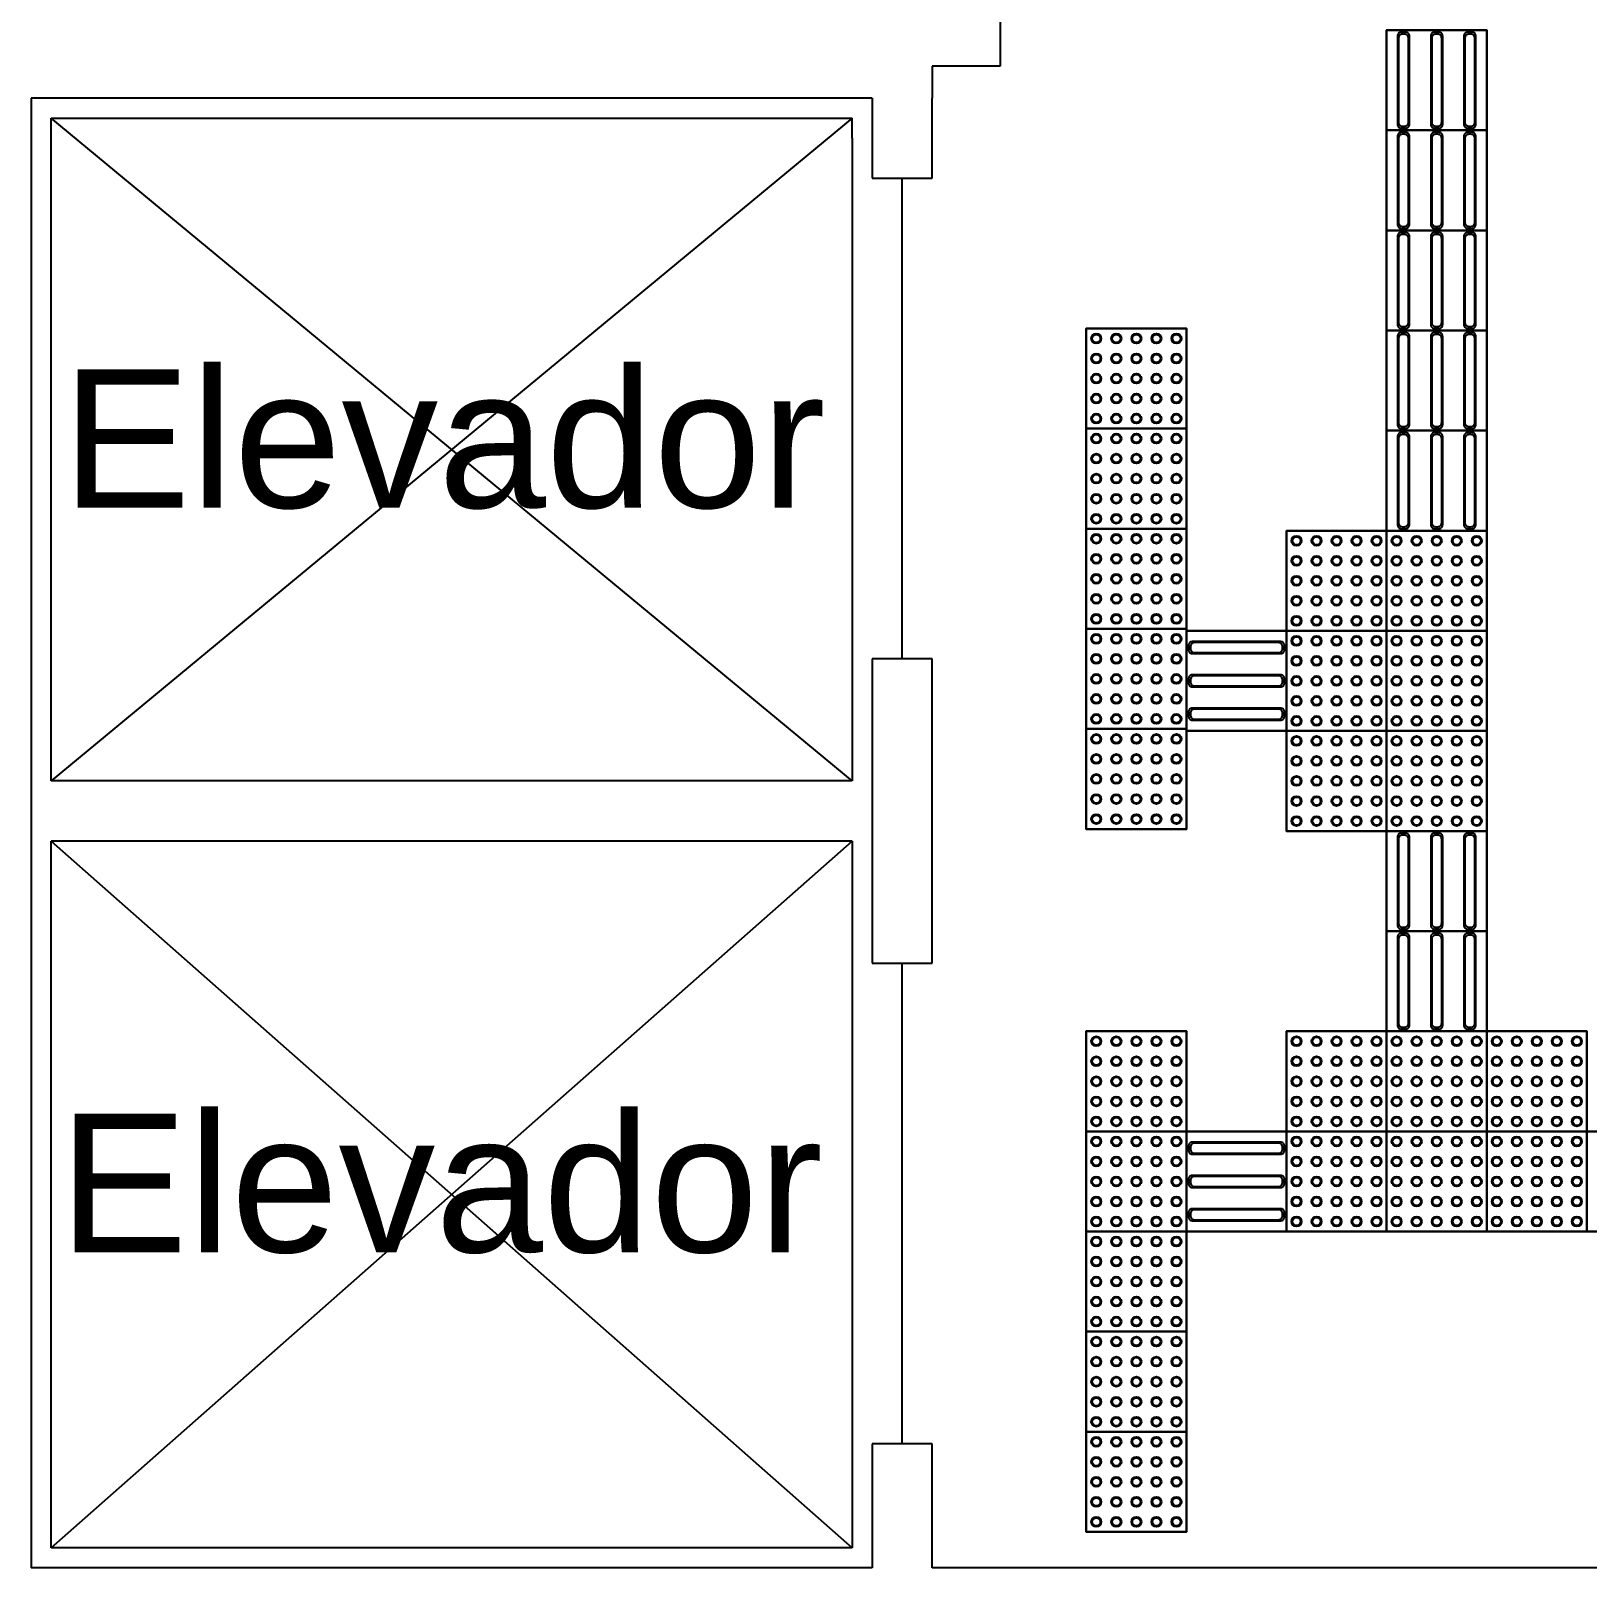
# Model space of a CAD drawing. Header units: millimetres. Extents: x 72331 to 137430, y 77189 to 139414.
# Drawn here: x 93727 to 97615, y 127354 to 131191 of the extents above; entities that cross this region are included whole.
import ezdxf

# ---------------------------------------------------------------- set-up
doc = ezdxf.new("R2010")
doc.units = ezdxf.units.MM
doc.header["$LTSCALE"] = 600
for name, color, linetype in [('ALVENARIA', 7, 'Continuous'), ('Piso Alerta', 50, 'Continuous'), ('Piso Direcional', 150, 'Continuous')]:
    doc.layers.add(name, color=color, linetype=linetype)
doc.styles.get("Standard").update_dxf_attribs({"font": 'arial.ttf'})

# ---------------------------------------------------------------- blocks, each defined once
blk = doc.blocks.new('*U1362')
for radius in [12.5, 10]:
    blk.add_circle((0, 0), radius)
blk = doc.blocks.new('*U1363')
at = {"layer": 'Piso Alerta', "color": 0, "linetype": 'ByBlock', "lineweight": -2, "transparency": 16777216}
for p in [(0, 200), (50, 200), (100, 200), (150, 200), (200, 200), (0, 150), (50, 150), (100, 150), (150, 150), (200, 150), (0, 100), (50, 100), (100, 100), (150, 100), (200, 100), (0, 50), (50, 50), (100, 50), (150, 50), (200, 50), (0, 0), (50, 0), (100, 0), (150, 0), (200, 0)]:
    blk.add_blockref('*U1362', p, dxfattribs=at)
blk = doc.blocks.new('*U1364')
for radius in [12.5, 10]:
    blk.add_circle((0, 0), radius)
blk = doc.blocks.new('*U1365')
at = {"layer": 'Piso Alerta', "color": 0, "linetype": 'ByBlock', "lineweight": -2, "transparency": 16777216}
for p in [(0, 200), (50, 200), (100, 200), (150, 200), (200, 200), (0, 150), (50, 150), (100, 150), (150, 150), (200, 150), (0, 100), (50, 100), (100, 100), (150, 100), (200, 100), (0, 50), (50, 50), (100, 50), (150, 50), (200, 50), (0, 0), (50, 0), (100, 0), (150, 0), (200, 0)]:
    blk.add_blockref('*U1364', p, dxfattribs=at)
blk = doc.blocks.new('*U1366')
for radius in [12.5, 10]:
    blk.add_circle((0, 0), radius)
blk = doc.blocks.new('*U1367')
at = {"layer": 'Piso Alerta', "color": 0, "linetype": 'ByBlock', "lineweight": -2, "transparency": 16777216}
for p in [(0, 200), (50, 200), (100, 200), (150, 200), (200, 200), (0, 150), (50, 150), (100, 150), (150, 150), (200, 150), (0, 100), (50, 100), (100, 100), (150, 100), (200, 100), (0, 50), (50, 50), (100, 50), (150, 50), (200, 50), (0, 0), (50, 0), (100, 0), (150, 0), (200, 0)]:
    blk.add_blockref('*U1366', p, dxfattribs=at)
blk = doc.blocks.new('*U1368')
for radius in [12.5, 10]:
    blk.add_circle((0, 0), radius)
blk = doc.blocks.new('*U1369')
at = {"layer": 'Piso Alerta', "color": 0, "linetype": 'ByBlock', "lineweight": -2, "transparency": 16777216}
for p in [(0, 200), (50, 200), (100, 200), (150, 200), (200, 200), (0, 150), (50, 150), (100, 150), (150, 150), (200, 150), (0, 100), (50, 100), (100, 100), (150, 100), (200, 100), (0, 50), (50, 50), (100, 50), (150, 50), (200, 50), (0, 0), (50, 0), (100, 0), (150, 0), (200, 0)]:
    blk.add_blockref('*U1368', p, dxfattribs=at)
blk = doc.blocks.new('*U1370')
for radius in [12.5, 10]:
    blk.add_circle((0, 0), radius)
blk = doc.blocks.new('*U1371')
at = {"layer": 'Piso Alerta', "color": 0, "linetype": 'ByBlock', "lineweight": -2, "transparency": 16777216}
for p in [(0, 200), (50, 200), (100, 200), (150, 200), (200, 200), (0, 150), (50, 150), (100, 150), (150, 150), (200, 150), (0, 100), (50, 100), (100, 100), (150, 100), (200, 100), (0, 50), (50, 50), (100, 50), (150, 50), (200, 50), (0, 0), (50, 0), (100, 0), (150, 0), (200, 0)]:
    blk.add_blockref('*U1370', p, dxfattribs=at)
blk = doc.blocks.new('*U1372')
for radius in [12.5, 10]:
    blk.add_circle((0, 0), radius)
blk = doc.blocks.new('*U1373')
at = {"layer": 'Piso Alerta', "color": 0, "linetype": 'ByBlock', "lineweight": -2, "transparency": 16777216}
for p in [(0, 200), (50, 200), (100, 200), (150, 200), (200, 200), (0, 150), (50, 150), (100, 150), (150, 150), (200, 150), (0, 100), (50, 100), (100, 100), (150, 100), (200, 100), (0, 50), (50, 50), (100, 50), (150, 50), (200, 50), (0, 0), (50, 0), (100, 0), (150, 0), (200, 0)]:
    blk.add_blockref('*U1372', p, dxfattribs=at)
blk = doc.blocks.new('*U1374')
for radius in [12.5, 10]:
    blk.add_circle((0, 0), radius)
blk = doc.blocks.new('*U1375')
at = {"layer": 'Piso Alerta', "color": 0, "linetype": 'ByBlock', "lineweight": -2, "transparency": 16777216}
for p in [(0, 200), (50, 200), (100, 200), (150, 200), (200, 200), (0, 150), (50, 150), (100, 150), (150, 150), (200, 150), (0, 100), (50, 100), (100, 100), (150, 100), (200, 100), (0, 50), (50, 50), (100, 50), (150, 50), (200, 50), (0, 0), (50, 0), (100, 0), (150, 0), (200, 0)]:
    blk.add_blockref('*U1374', p, dxfattribs=at)
blk = doc.blocks.new('*U1376')
for radius in [12.5, 10]:
    blk.add_circle((0, 0), radius)
blk = doc.blocks.new('*U1377')
at = {"layer": 'Piso Alerta', "color": 0, "linetype": 'ByBlock', "lineweight": -2, "transparency": 16777216}
for p in [(0, 200), (50, 200), (100, 200), (150, 200), (200, 200), (0, 150), (50, 150), (100, 150), (150, 150), (200, 150), (0, 100), (50, 100), (100, 100), (150, 100), (200, 100), (0, 50), (50, 50), (100, 50), (150, 50), (200, 50), (0, 0), (50, 0), (100, 0), (150, 0), (200, 0)]:
    blk.add_blockref('*U1376', p, dxfattribs=at)
blk = doc.blocks.new('*U1386')
for radius in [12.5, 10]:
    blk.add_circle((0, 0), radius)
blk = doc.blocks.new('*U1387')
at = {"layer": 'Piso Alerta', "color": 0, "linetype": 'ByBlock', "lineweight": -2, "transparency": 16777216}
for p in [(0, 200), (50, 200), (100, 200), (150, 200), (200, 200), (0, 150), (50, 150), (100, 150), (150, 150), (200, 150), (0, 100), (50, 100), (100, 100), (150, 100), (200, 100), (0, 50), (50, 50), (100, 50), (150, 50), (200, 50), (0, 0), (50, 0), (100, 0), (150, 0), (200, 0)]:
    blk.add_blockref('*U1386', p, dxfattribs=at)
blk = doc.blocks.new('*U1388')
for radius in [12.5, 10]:
    blk.add_circle((0, 0), radius)
blk = doc.blocks.new('*U1389')
at = {"layer": 'Piso Alerta', "color": 0, "linetype": 'ByBlock', "lineweight": -2, "transparency": 16777216}
for p in [(0, 200), (50, 200), (100, 200), (150, 200), (200, 200), (0, 150), (50, 150), (100, 150), (150, 150), (200, 150), (0, 100), (50, 100), (100, 100), (150, 100), (200, 100), (0, 50), (50, 50), (100, 50), (150, 50), (200, 50), (0, 0), (50, 0), (100, 0), (150, 0), (200, 0)]:
    blk.add_blockref('*U1388', p, dxfattribs=at)
blk = doc.blocks.new('*U1394')
for radius in [12.5, 10]:
    blk.add_circle((0, 0), radius)
blk = doc.blocks.new('*U1395')
at = {"layer": 'Piso Alerta', "color": 0, "linetype": 'ByBlock', "lineweight": -2, "transparency": 16777216}
for p in [(0, 200), (50, 200), (100, 200), (150, 200), (200, 200), (0, 150), (50, 150), (100, 150), (150, 150), (200, 150), (0, 100), (50, 100), (100, 100), (150, 100), (200, 100), (0, 50), (50, 50), (100, 50), (150, 50), (200, 50), (0, 0), (50, 0), (100, 0), (150, 0), (200, 0)]:
    blk.add_blockref('*U1394', p, dxfattribs=at)
blk = doc.blocks.new('*U1396')
for radius in [12.5, 10]:
    blk.add_circle((0, 0), radius)
blk = doc.blocks.new('*U1397')
at = {"layer": 'Piso Alerta', "color": 0, "linetype": 'ByBlock', "lineweight": -2, "transparency": 16777216}
for p in [(0, 200), (50, 200), (100, 200), (150, 200), (200, 200), (0, 150), (50, 150), (100, 150), (150, 150), (200, 150), (0, 100), (50, 100), (100, 100), (150, 100), (200, 100), (0, 50), (50, 50), (100, 50), (150, 50), (200, 50), (0, 0), (50, 0), (100, 0), (150, 0), (200, 0)]:
    blk.add_blockref('*U1396', p, dxfattribs=at)
blk = doc.blocks.new('*U1390')
for radius in [12.5, 10]:
    blk.add_circle((0, 0), radius)
blk = doc.blocks.new('*U1391')
at = {"layer": 'Piso Alerta', "color": 0, "linetype": 'ByBlock', "lineweight": -2, "transparency": 16777216}
for p in [(0, 200), (50, 200), (100, 200), (150, 200), (200, 200), (0, 150), (50, 150), (100, 150), (150, 150), (200, 150), (0, 100), (50, 100), (100, 100), (150, 100), (200, 100), (0, 50), (50, 50), (100, 50), (150, 50), (200, 50), (0, 0), (50, 0), (100, 0), (150, 0), (200, 0)]:
    blk.add_blockref('*U1390', p, dxfattribs=at)
blk = doc.blocks.new('*U1392')
for radius in [12.5, 10]:
    blk.add_circle((0, 0), radius)
blk = doc.blocks.new('*U1393')
at = {"layer": 'Piso Alerta', "color": 0, "linetype": 'ByBlock', "lineweight": -2, "transparency": 16777216}
for p in [(0, 200), (50, 200), (100, 200), (150, 200), (200, 200), (0, 150), (50, 150), (100, 150), (150, 150), (200, 150), (0, 100), (50, 100), (100, 100), (150, 100), (200, 100), (0, 50), (50, 50), (100, 50), (150, 50), (200, 50), (0, 0), (50, 0), (100, 0), (150, 0), (200, 0)]:
    blk.add_blockref('*U1392', p, dxfattribs=at)
blk = doc.blocks.new('*U1398')
for radius in [12.5, 10]:
    blk.add_circle((0, 0), radius)
blk = doc.blocks.new('*U1399')
at = {"layer": 'Piso Alerta', "color": 0, "linetype": 'ByBlock', "lineweight": -2, "transparency": 16777216}
for p in [(0, 200), (50, 200), (100, 200), (150, 200), (200, 200), (0, 150), (50, 150), (100, 150), (150, 150), (200, 150), (0, 100), (50, 100), (100, 100), (150, 100), (200, 100), (0, 50), (50, 50), (100, 50), (150, 50), (200, 50), (0, 0), (50, 0), (100, 0), (150, 0), (200, 0)]:
    blk.add_blockref('*U1398', p, dxfattribs=at)
blk = doc.blocks.new('*U1378')
for radius in [12.5, 10]:
    blk.add_circle((0, 0), radius)
blk = doc.blocks.new('*U1379')
at = {"layer": 'Piso Alerta', "color": 0, "linetype": 'ByBlock', "lineweight": -2, "transparency": 16777216}
for p in [(0, 200), (50, 200), (100, 200), (150, 200), (200, 200), (0, 150), (50, 150), (100, 150), (150, 150), (200, 150), (0, 100), (50, 100), (100, 100), (150, 100), (200, 100), (0, 50), (50, 50), (100, 50), (150, 50), (200, 50), (0, 0), (50, 0), (100, 0), (150, 0), (200, 0)]:
    blk.add_blockref('*U1378', p, dxfattribs=at)
blk = doc.blocks.new('*U1380')
for radius in [12.5, 10]:
    blk.add_circle((0, 0), radius)
blk = doc.blocks.new('*U1381')
at = {"layer": 'Piso Alerta', "color": 0, "linetype": 'ByBlock', "lineweight": -2, "transparency": 16777216}
for p in [(0, 200), (50, 200), (100, 200), (150, 200), (200, 200), (0, 150), (50, 150), (100, 150), (150, 150), (200, 150), (0, 100), (50, 100), (100, 100), (150, 100), (200, 100), (0, 50), (50, 50), (100, 50), (150, 50), (200, 50), (0, 0), (50, 0), (100, 0), (150, 0), (200, 0)]:
    blk.add_blockref('*U1380', p, dxfattribs=at)
blk = doc.blocks.new('*U1382')
for radius in [12.5, 10]:
    blk.add_circle((0, 0), radius)
blk = doc.blocks.new('*U1383')
at = {"layer": 'Piso Alerta', "color": 0, "linetype": 'ByBlock', "lineweight": -2, "transparency": 16777216}
for p in [(0, 200), (50, 200), (100, 200), (150, 200), (200, 200), (0, 150), (50, 150), (100, 150), (150, 150), (200, 150), (0, 100), (50, 100), (100, 100), (150, 100), (200, 100), (0, 50), (50, 50), (100, 50), (150, 50), (200, 50), (0, 0), (50, 0), (100, 0), (150, 0), (200, 0)]:
    blk.add_blockref('*U1382', p, dxfattribs=at)
blk = doc.blocks.new('*U1384')
for radius in [12.5, 10]:
    blk.add_circle((0, 0), radius)
blk = doc.blocks.new('*U1385')
at = {"layer": 'Piso Alerta', "color": 0, "linetype": 'ByBlock', "lineweight": -2, "transparency": 16777216}
for p in [(0, 200), (50, 200), (100, 200), (150, 200), (200, 200), (0, 150), (50, 150), (100, 150), (150, 150), (200, 150), (0, 100), (50, 100), (100, 100), (150, 100), (200, 100), (0, 50), (50, 50), (100, 50), (150, 50), (200, 50), (0, 0), (50, 0), (100, 0), (150, 0), (200, 0)]:
    blk.add_blockref('*U1384', p, dxfattribs=at)
blk = doc.blocks.new('*U1400')
for radius in [12.5, 10]:
    blk.add_circle((0, 0), radius)
blk = doc.blocks.new('*U1401')
at = {"layer": 'Piso Alerta', "color": 0, "linetype": 'ByBlock', "lineweight": -2, "transparency": 16777216}
for p in [(0, 200), (50, 200), (100, 200), (150, 200), (200, 200), (0, 150), (50, 150), (100, 150), (150, 150), (200, 150), (0, 100), (50, 100), (100, 100), (150, 100), (200, 100), (0, 50), (50, 50), (100, 50), (150, 50), (200, 50), (0, 0), (50, 0), (100, 0), (150, 0), (200, 0)]:
    blk.add_blockref('*U1400', p, dxfattribs=at)
blk = doc.blocks.new('*U1402')
for radius in [12.5, 10]:
    blk.add_circle((0, 0), radius)
blk = doc.blocks.new('*U1403')
at = {"layer": 'Piso Alerta', "color": 0, "linetype": 'ByBlock', "lineweight": -2, "transparency": 16777216}
for p in [(0, 200), (50, 200), (100, 200), (150, 200), (200, 200), (0, 150), (50, 150), (100, 150), (150, 150), (200, 150), (0, 100), (50, 100), (100, 100), (150, 100), (200, 100), (0, 50), (50, 50), (100, 50), (150, 50), (200, 50), (0, 0), (50, 0), (100, 0), (150, 0), (200, 0)]:
    blk.add_blockref('*U1402', p, dxfattribs=at)
blk = doc.blocks.new('*U1404')
for radius in [12.5, 10]:
    blk.add_circle((0, 0), radius)
blk = doc.blocks.new('*U1405')
at = {"layer": 'Piso Alerta', "color": 0, "linetype": 'ByBlock', "lineweight": -2, "transparency": 16777216}
for p in [(0, 200), (50, 200), (100, 200), (150, 200), (200, 200), (0, 150), (50, 150), (100, 150), (150, 150), (200, 150), (0, 100), (50, 100), (100, 100), (150, 100), (200, 100), (0, 50), (50, 50), (100, 50), (150, 50), (200, 50), (0, 0), (50, 0), (100, 0), (150, 0), (200, 0)]:
    blk.add_blockref('*U1404', p, dxfattribs=at)

msp = doc.modelspace()

# ---------------------------------------------------------------- linework, layer by layer
msp.add_line((93727.3, 131023.5), (93727.3, 127353.5))
for points in [[(97112.3, 131193.5), (97362.3, 131193.5), (97362.3, 130943.5), (97112.3, 130943.5)], [(97112.3, 130943.5), (97362.3, 130943.5), (97362.3, 130693.5), (97112.3, 130693.5)], [(97112.3, 130693.5), (97362.3, 130693.5), (97362.3, 130443.5), (97112.3, 130443.5)], [(96362.3, 130448.5), (96612.3, 130448.5), (96612.3, 130198.5), (96362.3, 130198.5)], [(97112.3, 130443.5), (97362.3, 130443.5), (97362.3, 130193.5), (97112.3, 130193.5)], [(96362.3, 130198.5), (96612.3, 130198.5), (96612.3, 129948.5), (96362.3, 129948.5)], [(97112.3, 130193.5), (97362.3, 130193.5), (97362.3, 129943.5), (97112.3, 129943.5)], [(96362.3, 129948.5), (96612.3, 129948.5), (96612.3, 129698.5), (96362.3, 129698.5)], [(96862.3, 129943.5), (97112.3, 129943.5), (97112.3, 129693.5), (96862.3, 129693.5)], [(97112.3, 129943.5), (97362.3, 129943.5), (97362.3, 129693.5), (97112.3, 129693.5)], [(96362.3, 129698.5), (96612.3, 129698.5), (96612.3, 129448.5), (96362.3, 129448.5)], [(96612.3, 129693.5), (96862.3, 129693.5), (96862.3, 129443.5), (96612.3, 129443.5)], [(96862.3, 129693.5), (97112.3, 129693.5), (97112.3, 129443.5), (96862.3, 129443.5)], [(97112.3, 129693.5), (97362.3, 129693.5), (97362.3, 129443.5), (97112.3, 129443.5)], [(96362.3, 129448.5), (96612.3, 129448.5), (96612.3, 129198.5), (96362.3, 129198.5)], [(96862.3, 129443.5), (97112.3, 129443.5), (97112.3, 129193.5), (96862.3, 129193.5)], [(97112.3, 129443.5), (97362.3, 129443.5), (97362.3, 129193.5), (97112.3, 129193.5)], [(97112.3, 129193.5), (97362.3, 129193.5), (97362.3, 128943.5), (97112.3, 128943.5)], [(97112.3, 128943.5), (97362.3, 128943.5), (97362.3, 128693.5), (97112.3, 128693.5)], [(96362.3, 128693.5), (96612.3, 128693.5), (96612.3, 128443.5), (96362.3, 128443.5)], [(96862.3, 128693.5), (97112.3, 128693.5), (97112.3, 128443.5), (96862.3, 128443.5)], [(97112.3, 128693.5), (97362.3, 128693.5), (97362.3, 128443.5), (97112.3, 128443.5)], [(97362.3, 128693.5), (97612.3, 128693.5), (97612.3, 128443.5), (97362.3, 128443.5)], [(96362.3, 128443.5), (96612.3, 128443.5), (96612.3, 128193.5), (96362.3, 128193.5)], [(96612.3, 128443.5), (96862.3, 128443.5), (96862.3, 128193.5), (96612.3, 128193.5)], [(96862.3, 128443.5), (97112.3, 128443.5), (97112.3, 128193.5), (96862.3, 128193.5)], [(97112.3, 128443.5), (97362.3, 128443.5), (97362.3, 128193.5), (97112.3, 128193.5)], [(97362.3, 128443.5), (97612.3, 128443.5), (97612.3, 128193.5), (97362.3, 128193.5)], [(97612.3, 128443.5), (97862.3, 128443.5), (97862.3, 128193.5), (97612.3, 128193.5)], [(96362.3, 128193.5), (96612.3, 128193.5), (96612.3, 127943.5), (96362.3, 127943.5)], [(96362.3, 127943.5), (96612.3, 127943.5), (96612.3, 127693.5), (96362.3, 127693.5)], [(96362.3, 127693.5), (96612.3, 127693.5), (96612.3, 127443.5), (96362.3, 127443.5)]]:
    msp.add_lwpolyline(points, close=True)
at = {"layer": 'ALVENARIA'}
for p, q in [((96147.4, 131353.5), (96147.4, 131103.5)), ((95977.3, 131103.5), (95977.3, 131023.5)), ((96147.4, 131103.5), (95977.3, 131103.5)), ((95827.3, 131023.5), (93727.3, 131023.5)), ((95827.3, 131023.5), (95827.3, 130823.5)), ((95977.3, 130823.5), (95977.3, 131023.5)), ((93777.3, 130923.5), (93777.3, 130973.5)), ((93777.3, 130973.5), (95777.3, 130973.5)), ((95777.3, 129318.5), (93777.3, 130973.5)), ((95777.3, 130973.5), (93777.3, 129318.5)), ((95777.3, 130923.5), (95777.3, 130973.5)), ((93777.3, 129318.5), (93777.3, 130923.5)), ((95777.3, 130923.5), (95777.3, 129318.5)), ((95827.3, 130823.5), (95902.3, 130823.5)), ((95902.3, 129623.5), (95902.3, 130823.5)), ((95902.3, 130823.5), (95977.3, 130823.5)), ((95977.3, 129623.5), (95827.3, 129623.5)), ((95827.3, 129623.5), (95827.3, 128863.5)), ((95977.3, 128863.5), (95977.3, 129623.5)), ((95777.3, 129318.5), (93777.3, 129318.5)), ((95777.3, 129168.5), (93777.3, 129168.5)), ((93777.3, 127403.5), (93777.3, 129168.5)), ((93777.3, 129168.5), (95777.3, 127403.5)), ((93777.3, 127403.5), (95777.3, 129168.5)), ((95777.3, 129168.5), (95777.3, 127403.5)), ((95827.3, 128863.5), (95902.3, 128863.5)), ((95902.3, 127663.5), (95902.3, 128863.5)), ((95902.3, 128863.5), (95977.3, 128863.5)), ((95977.3, 127663.5), (95827.3, 127663.5)), ((95827.3, 127663.5), (95827.3, 127353.5)), ((95977.3, 127353.5), (95977.3, 127663.5)), ((95777.3, 127403.5), (93777.3, 127403.5)), ((95827.3, 127353.5), (93727.3, 127353.5)), ((99627.3, 127353.5), (95977.3, 127353.5))]:
    msp.add_line(p, q, dxfattribs=at)
at = {"layer": 'Piso Alerta'}
for points in [[(96612.3, 130448.5), (96362.3, 130448.5), (96362.3, 130198.5), (96612.3, 130198.5), (96612.3, 130448.5), (96612.3, 130438.5)], [(96612.3, 130198.5), (96362.3, 130198.5), (96362.3, 129948.5), (96612.3, 129948.5), (96612.3, 130198.5), (96612.3, 130188.5)], [(96612.3, 129948.5), (96362.3, 129948.5), (96362.3, 129698.5), (96612.3, 129698.5), (96612.3, 129948.5), (96612.3, 129938.5)], [(97112.3, 129943.5), (96862.3, 129943.5), (96862.3, 129693.5), (97112.3, 129693.5), (97112.3, 129943.5), (97112.3, 129933.5)], [(97362.3, 129943.5), (97112.3, 129943.5), (97112.3, 129693.5), (97362.3, 129693.5), (97362.3, 129943.5), (97362.3, 129933.5)], [(96612.3, 129698.5), (96362.3, 129698.5), (96362.3, 129448.5), (96612.3, 129448.5), (96612.3, 129698.5), (96612.3, 129688.5)], [(97112.3, 129693.5), (96862.3, 129693.5), (96862.3, 129443.5), (97112.3, 129443.5), (97112.3, 129693.5), (97112.3, 129683.5)], [(97362.3, 129693.5), (97112.3, 129693.5), (97112.3, 129443.5), (97362.3, 129443.5), (97362.3, 129693.5), (97362.3, 129683.5)], [(96612.3, 129448.5), (96362.3, 129448.5), (96362.3, 129198.5), (96612.3, 129198.5), (96612.3, 129448.5), (96612.3, 129438.5)], [(97112.3, 129443.5), (96862.3, 129443.5), (96862.3, 129193.5), (97112.3, 129193.5), (97112.3, 129443.5), (97112.3, 129433.5)], [(97362.3, 129443.5), (97112.3, 129443.5), (97112.3, 129193.5), (97362.3, 129193.5), (97362.3, 129443.5), (97362.3, 129433.5)], [(96612.3, 128693.5), (96362.3, 128693.5), (96362.3, 128443.5), (96612.3, 128443.5), (96612.3, 128693.5), (96612.3, 128683.5)], [(97112.3, 128693.5), (96862.3, 128693.5), (96862.3, 128443.5), (97112.3, 128443.5), (97112.3, 128693.5), (97112.3, 128683.5)], [(97362.3, 128693.5), (97112.3, 128693.5), (97112.3, 128443.5), (97362.3, 128443.5), (97362.3, 128693.5), (97362.3, 128683.5)], [(97612.3, 128693.5), (97362.3, 128693.5), (97362.3, 128443.5), (97612.3, 128443.5), (97612.3, 128693.5), (97612.3, 128683.5)], [(96612.3, 128443.5), (96362.3, 128443.5), (96362.3, 128193.5), (96612.3, 128193.5), (96612.3, 128443.5), (96612.3, 128433.5)], [(97112.3, 128443.5), (96862.3, 128443.5), (96862.3, 128193.5), (97112.3, 128193.5), (97112.3, 128443.5), (97112.3, 128433.5)], [(97362.3, 128443.5), (97112.3, 128443.5), (97112.3, 128193.5), (97362.3, 128193.5), (97362.3, 128443.5), (97362.3, 128433.5)], [(97612.3, 128443.5), (97362.3, 128443.5), (97362.3, 128193.5), (97612.3, 128193.5), (97612.3, 128443.5), (97612.3, 128433.5)], [(96612.3, 128193.5), (96362.3, 128193.5), (96362.3, 127943.5), (96612.3, 127943.5), (96612.3, 128193.5), (96612.3, 128183.5)], [(96612.3, 127943.5), (96362.3, 127943.5), (96362.3, 127693.5), (96612.3, 127693.5), (96612.3, 127943.5), (96612.3, 127933.5)], [(96612.3, 127693.5), (96362.3, 127693.5), (96362.3, 127443.5), (96612.3, 127443.5), (96612.3, 127693.5), (96612.3, 127683.5)]]:
    msp.add_lwpolyline(points, dxfattribs=at)
at = {"layer": 'Piso Direcional'}
for points in [[(97362.3, 131193.5), (97112.3, 131193.5), (97112.3, 130943.5), (97362.3, 130943.5), (97362.3, 131193.5), (97362.3, 131183.5)], [(97362.3, 130943.5), (97112.3, 130943.5), (97112.3, 130693.5), (97362.3, 130693.5), (97362.3, 130943.5), (97362.3, 130933.5)], [(97362.3, 130693.5), (97112.3, 130693.5), (97112.3, 130443.5), (97362.3, 130443.5), (97362.3, 130693.5), (97362.3, 130683.5)], [(97362.3, 130443.5), (97112.3, 130443.5), (97112.3, 130193.5), (97362.3, 130193.5), (97362.3, 130443.5), (97362.3, 130433.5)], [(97362.3, 130193.5), (97112.3, 130193.5), (97112.3, 129943.5), (97362.3, 129943.5), (97362.3, 130193.5), (97362.3, 130183.5)], [(96862.3, 129443.5), (96862.3, 129693.5), (96612.3, 129693.5), (96612.3, 129443.5), (96862.3, 129443.5), (96852.3, 129443.5)], [(97362.3, 129193.5), (97112.3, 129193.5), (97112.3, 128943.5), (97362.3, 128943.5), (97362.3, 129193.5), (97362.3, 129183.5)], [(97362.3, 128943.5), (97112.3, 128943.5), (97112.3, 128693.5), (97362.3, 128693.5), (97362.3, 128943.5), (97362.3, 128933.5)], [(96862.3, 128193.5), (96862.3, 128443.5), (96612.3, 128443.5), (96612.3, 128193.5), (96862.3, 128193.5), (96852.3, 128193.5)], [(97862.3, 128193.5), (97862.3, 128443.5), (97612.3, 128443.5), (97612.3, 128193.5), (97862.3, 128193.5), (97852.3, 128193.5)]]:
    msp.add_lwpolyline(points, dxfattribs=at)
for points in [[(97169.3, 130958.5), (97169.3, 131178.5, 0.414214), (97159.3, 131188.5), (97149.3, 131188.5, 0.414214), (97139.3, 131178.5), (97139.3, 130958.5, 0.414214), (97149.3, 130948.5), (97159.3, 130948.5, 0.414214)], [(97166.8, 130963.5), (97166.8, 131173.5, 0.414214), (97156.8, 131183.5), (97151.8, 131183.5, 0.414214), (97141.8, 131173.5), (97141.8, 130963.5, 0.414214), (97151.8, 130953.5), (97156.8, 130953.5, 0.414214)], [(97222.3, 131178.5), (97222.3, 130958.5, 0.414214), (97232.3, 130948.5), (97242.3, 130948.5, 0.414214), (97252.3, 130958.5), (97252.3, 131178.5, 0.414214), (97242.3, 131188.5), (97232.3, 131188.5, 0.414214)], [(97234.8, 130953.5), (97239.8, 130953.5, 0.414214), (97249.8, 130963.5), (97249.8, 131173.5, 0.414214), (97239.8, 131183.5), (97234.8, 131183.5, 0.414214), (97224.8, 131173.5), (97224.8, 130963.5, 0.414214)], [(97315.3, 131188.5, 0.414214), (97305.3, 131178.5), (97305.3, 130958.5, 0.414214), (97315.3, 130948.5), (97325.3, 130948.5, 0.414214), (97335.3, 130958.5), (97335.3, 131178.5, 0.414214), (97325.3, 131188.5)], [(97332.8, 130963.5), (97332.8, 131173.5, 0.414214), (97322.8, 131183.5), (97317.8, 131183.5, 0.414214), (97307.8, 131173.5), (97307.8, 130963.5, 0.414214), (97317.8, 130953.5), (97322.8, 130953.5, 0.414214)], [(97169.3, 130708.5), (97169.3, 130928.5, 0.414214), (97159.3, 130938.5), (97149.3, 130938.5, 0.414214), (97139.3, 130928.5), (97139.3, 130708.5, 0.414214), (97149.3, 130698.5), (97159.3, 130698.5, 0.414214)], [(97166.8, 130713.5), (97166.8, 130923.5, 0.414214), (97156.8, 130933.5), (97151.8, 130933.5, 0.414214), (97141.8, 130923.5), (97141.8, 130713.5, 0.414214), (97151.8, 130703.5), (97156.8, 130703.5, 0.414214)], [(97222.3, 130928.5), (97222.3, 130708.5, 0.414214), (97232.3, 130698.5), (97242.3, 130698.5, 0.414214), (97252.3, 130708.5), (97252.3, 130928.5, 0.414214), (97242.3, 130938.5), (97232.3, 130938.5, 0.414214)], [(97234.8, 130703.5), (97239.8, 130703.5, 0.414214), (97249.8, 130713.5), (97249.8, 130923.5, 0.414214), (97239.8, 130933.5), (97234.8, 130933.5, 0.414214), (97224.8, 130923.5), (97224.8, 130713.5, 0.414214)], [(97315.3, 130938.5, 0.414214), (97305.3, 130928.5), (97305.3, 130708.5, 0.414214), (97315.3, 130698.5), (97325.3, 130698.5, 0.414214), (97335.3, 130708.5), (97335.3, 130928.5, 0.414214), (97325.3, 130938.5)], [(97332.8, 130713.5), (97332.8, 130923.5, 0.414214), (97322.8, 130933.5), (97317.8, 130933.5, 0.414214), (97307.8, 130923.5), (97307.8, 130713.5, 0.414214), (97317.8, 130703.5), (97322.8, 130703.5, 0.414214)], [(97169.3, 130458.5), (97169.3, 130678.5, 0.414214), (97159.3, 130688.5), (97149.3, 130688.5, 0.414214), (97139.3, 130678.5), (97139.3, 130458.5, 0.414214), (97149.3, 130448.5), (97159.3, 130448.5, 0.414214)], [(97166.8, 130463.5), (97166.8, 130673.5, 0.414214), (97156.8, 130683.5), (97151.8, 130683.5, 0.414214), (97141.8, 130673.5), (97141.8, 130463.5, 0.414214), (97151.8, 130453.5), (97156.8, 130453.5, 0.414214)], [(97222.3, 130678.5), (97222.3, 130458.5, 0.414214), (97232.3, 130448.5), (97242.3, 130448.5, 0.414214), (97252.3, 130458.5), (97252.3, 130678.5, 0.414214), (97242.3, 130688.5), (97232.3, 130688.5, 0.414214)], [(97234.8, 130453.5), (97239.8, 130453.5, 0.414214), (97249.8, 130463.5), (97249.8, 130673.5, 0.414214), (97239.8, 130683.5), (97234.8, 130683.5, 0.414214), (97224.8, 130673.5), (97224.8, 130463.5, 0.414214)], [(97315.3, 130688.5, 0.414214), (97305.3, 130678.5), (97305.3, 130458.5, 0.414214), (97315.3, 130448.5), (97325.3, 130448.5, 0.414214), (97335.3, 130458.5), (97335.3, 130678.5, 0.414214), (97325.3, 130688.5)], [(97332.8, 130463.5), (97332.8, 130673.5, 0.414214), (97322.8, 130683.5), (97317.8, 130683.5, 0.414214), (97307.8, 130673.5), (97307.8, 130463.5, 0.414214), (97317.8, 130453.5), (97322.8, 130453.5, 0.414214)], [(97169.3, 130208.5), (97169.3, 130428.5, 0.414214), (97159.3, 130438.5), (97149.3, 130438.5, 0.414214), (97139.3, 130428.5), (97139.3, 130208.5, 0.414214), (97149.3, 130198.5), (97159.3, 130198.5, 0.414214)], [(97166.8, 130213.5), (97166.8, 130423.5, 0.414214), (97156.8, 130433.5), (97151.8, 130433.5, 0.414214), (97141.8, 130423.5), (97141.8, 130213.5, 0.414214), (97151.8, 130203.5), (97156.8, 130203.5, 0.414214)], [(97222.3, 130428.5), (97222.3, 130208.5, 0.414214), (97232.3, 130198.5), (97242.3, 130198.5, 0.414214), (97252.3, 130208.5), (97252.3, 130428.5, 0.414214), (97242.3, 130438.5), (97232.3, 130438.5, 0.414214)], [(97234.8, 130203.5), (97239.8, 130203.5, 0.414214), (97249.8, 130213.5), (97249.8, 130423.5, 0.414214), (97239.8, 130433.5), (97234.8, 130433.5, 0.414214), (97224.8, 130423.5), (97224.8, 130213.5, 0.414214)], [(97315.3, 130438.5, 0.414214), (97305.3, 130428.5), (97305.3, 130208.5, 0.414214), (97315.3, 130198.5), (97325.3, 130198.5, 0.414214), (97335.3, 130208.5), (97335.3, 130428.5, 0.414214), (97325.3, 130438.5)], [(97332.8, 130213.5), (97332.8, 130423.5, 0.414214), (97322.8, 130433.5), (97317.8, 130433.5, 0.414214), (97307.8, 130423.5), (97307.8, 130213.5, 0.414214), (97317.8, 130203.5), (97322.8, 130203.5, 0.414214)], [(97169.3, 129958.5), (97169.3, 130178.5, 0.414214), (97159.3, 130188.5), (97149.3, 130188.5, 0.414214), (97139.3, 130178.5), (97139.3, 129958.5, 0.414214), (97149.3, 129948.5), (97159.3, 129948.5, 0.414214)], [(97166.8, 129963.5), (97166.8, 130173.5, 0.414214), (97156.8, 130183.5), (97151.8, 130183.5, 0.414214), (97141.8, 130173.5), (97141.8, 129963.5, 0.414214), (97151.8, 129953.5), (97156.8, 129953.5, 0.414214)], [(97222.3, 130178.5), (97222.3, 129958.5, 0.414214), (97232.3, 129948.5), (97242.3, 129948.5, 0.414214), (97252.3, 129958.5), (97252.3, 130178.5, 0.414214), (97242.3, 130188.5), (97232.3, 130188.5, 0.414214)], [(97234.8, 129953.5), (97239.8, 129953.5, 0.414214), (97249.8, 129963.5), (97249.8, 130173.5, 0.414214), (97239.8, 130183.5), (97234.8, 130183.5, 0.414214), (97224.8, 130173.5), (97224.8, 129963.5, 0.414214)], [(97315.3, 130188.5, 0.414214), (97305.3, 130178.5), (97305.3, 129958.5, 0.414214), (97315.3, 129948.5), (97325.3, 129948.5, 0.414214), (97335.3, 129958.5), (97335.3, 130178.5, 0.414214), (97325.3, 130188.5)], [(97332.8, 129963.5), (97332.8, 130173.5, 0.414214), (97322.8, 130183.5), (97317.8, 130183.5, 0.414214), (97307.8, 130173.5), (97307.8, 129963.5, 0.414214), (97317.8, 129953.5), (97322.8, 129953.5, 0.414214)], [(96627.3, 129636.5), (96847.3, 129636.5, 0.414214), (96857.3, 129646.5), (96857.3, 129656.5, 0.414214), (96847.3, 129666.5), (96627.3, 129666.5, 0.414214), (96617.3, 129656.5), (96617.3, 129646.5, 0.414214)], [(96632.3, 129639), (96842.3, 129639, 0.414214), (96852.3, 129649), (96852.3, 129654, 0.414214), (96842.3, 129664), (96632.3, 129664, 0.414214), (96622.3, 129654), (96622.3, 129649, 0.414214)], [(96847.3, 129583.5), (96627.3, 129583.5, 0.414214), (96617.3, 129573.5), (96617.3, 129563.5, 0.414214), (96627.3, 129553.5), (96847.3, 129553.5, 0.414214), (96857.3, 129563.5), (96857.3, 129573.5, 0.414214)], [(96622.3, 129571), (96622.3, 129566, 0.414214), (96632.3, 129556), (96842.3, 129556, 0.414214), (96852.3, 129566), (96852.3, 129571, 0.414214), (96842.3, 129581), (96632.3, 129581, 0.414214)], [(96857.3, 129490.5, 0.414214), (96847.3, 129500.5), (96627.3, 129500.5, 0.414214), (96617.3, 129490.5), (96617.3, 129480.5, 0.414214), (96627.3, 129470.5), (96847.3, 129470.5, 0.414214), (96857.3, 129480.5)], [(96632.3, 129473), (96842.3, 129473, 0.414214), (96852.3, 129483), (96852.3, 129488, 0.414214), (96842.3, 129498), (96632.3, 129498, 0.414214), (96622.3, 129488), (96622.3, 129483, 0.414214)], [(97169.3, 128958.5), (97169.3, 129178.5, 0.414214), (97159.3, 129188.5), (97149.3, 129188.5, 0.414214), (97139.3, 129178.5), (97139.3, 128958.5, 0.414214), (97149.3, 128948.5), (97159.3, 128948.5, 0.414214)], [(97166.8, 128963.5), (97166.8, 129173.5, 0.414214), (97156.8, 129183.5), (97151.8, 129183.5, 0.414214), (97141.8, 129173.5), (97141.8, 128963.5, 0.414214), (97151.8, 128953.5), (97156.8, 128953.5, 0.414214)], [(97222.3, 129178.5), (97222.3, 128958.5, 0.414214), (97232.3, 128948.5), (97242.3, 128948.5, 0.414214), (97252.3, 128958.5), (97252.3, 129178.5, 0.414214), (97242.3, 129188.5), (97232.3, 129188.5, 0.414214)], [(97234.8, 128953.5), (97239.8, 128953.5, 0.414214), (97249.8, 128963.5), (97249.8, 129173.5, 0.414214), (97239.8, 129183.5), (97234.8, 129183.5, 0.414214), (97224.8, 129173.5), (97224.8, 128963.5, 0.414214)], [(97315.3, 129188.5, 0.414214), (97305.3, 129178.5), (97305.3, 128958.5, 0.414214), (97315.3, 128948.5), (97325.3, 128948.5, 0.414214), (97335.3, 128958.5), (97335.3, 129178.5, 0.414214), (97325.3, 129188.5)], [(97332.8, 128963.5), (97332.8, 129173.5, 0.414214), (97322.8, 129183.5), (97317.8, 129183.5, 0.414214), (97307.8, 129173.5), (97307.8, 128963.5, 0.414214), (97317.8, 128953.5), (97322.8, 128953.5, 0.414214)], [(97169.3, 128708.5), (97169.3, 128928.5, 0.414214), (97159.3, 128938.5), (97149.3, 128938.5, 0.414214), (97139.3, 128928.5), (97139.3, 128708.5, 0.414214), (97149.3, 128698.5), (97159.3, 128698.5, 0.414214)], [(97166.8, 128713.5), (97166.8, 128923.5, 0.414214), (97156.8, 128933.5), (97151.8, 128933.5, 0.414214), (97141.8, 128923.5), (97141.8, 128713.5, 0.414214), (97151.8, 128703.5), (97156.8, 128703.5, 0.414214)], [(97222.3, 128928.5), (97222.3, 128708.5, 0.414214), (97232.3, 128698.5), (97242.3, 128698.5, 0.414214), (97252.3, 128708.5), (97252.3, 128928.5, 0.414214), (97242.3, 128938.5), (97232.3, 128938.5, 0.414214)], [(97234.8, 128703.5), (97239.8, 128703.5, 0.414214), (97249.8, 128713.5), (97249.8, 128923.5, 0.414214), (97239.8, 128933.5), (97234.8, 128933.5, 0.414214), (97224.8, 128923.5), (97224.8, 128713.5, 0.414214)], [(97315.3, 128938.5, 0.414214), (97305.3, 128928.5), (97305.3, 128708.5, 0.414214), (97315.3, 128698.5), (97325.3, 128698.5, 0.414214), (97335.3, 128708.5), (97335.3, 128928.5, 0.414214), (97325.3, 128938.5)], [(97332.8, 128713.5), (97332.8, 128923.5, 0.414214), (97322.8, 128933.5), (97317.8, 128933.5, 0.414214), (97307.8, 128923.5), (97307.8, 128713.5, 0.414214), (97317.8, 128703.5), (97322.8, 128703.5, 0.414214)], [(96627.3, 128386.5), (96847.3, 128386.5, 0.414214), (96857.3, 128396.5), (96857.3, 128406.5, 0.414214), (96847.3, 128416.5), (96627.3, 128416.5, 0.414214), (96617.3, 128406.5), (96617.3, 128396.5, 0.414214)], [(96632.3, 128389), (96842.3, 128389, 0.414214), (96852.3, 128399), (96852.3, 128404, 0.414214), (96842.3, 128414), (96632.3, 128414, 0.414214), (96622.3, 128404), (96622.3, 128399, 0.414214)], [(96847.3, 128333.5), (96627.3, 128333.5, 0.414214), (96617.3, 128323.5), (96617.3, 128313.5, 0.414214), (96627.3, 128303.5), (96847.3, 128303.5, 0.414214), (96857.3, 128313.5), (96857.3, 128323.5, 0.414214)], [(96622.3, 128321), (96622.3, 128316, 0.414214), (96632.3, 128306), (96842.3, 128306, 0.414214), (96852.3, 128316), (96852.3, 128321, 0.414214), (96842.3, 128331), (96632.3, 128331, 0.414214)], [(96857.3, 128240.5, 0.414214), (96847.3, 128250.5), (96627.3, 128250.5, 0.414214), (96617.3, 128240.5), (96617.3, 128230.5, 0.414214), (96627.3, 128220.5), (96847.3, 128220.5, 0.414214), (96857.3, 128230.5)], [(96632.3, 128223), (96842.3, 128223, 0.414214), (96852.3, 128233), (96852.3, 128238, 0.414214), (96842.3, 128248), (96632.3, 128248, 0.414214), (96622.3, 128238), (96622.3, 128233, 0.414214)]]:
    msp.add_lwpolyline(points, format="xyb", close=True, dxfattribs=at)

# ---------------------------------------------------------------- block references
at = {"layer": 'Piso Alerta'}
for name, p in [('*U1383', (96387.3, 130223.5)), ('*U1381', (96387.3, 129973.5)), ('*U1401', (96387.3, 129723.5)), ('*U1399', (96887.3, 129718.5)), ('*U1379', (97137.3, 129718.5)), ('*U1385', (96387.3, 129473.5)), ('*U1391', (96887.3, 129468.5)), ('*U1393', (97137.3, 129468.5)), ('*U1405', (96387.3, 129223.5)), ('*U1395', (96887.3, 129218.5)), ('*U1397', (97137.3, 129218.5)), ('*U1377', (96387.3, 128468.5)), ('*U1373', (96887.3, 128468.5)), ('*U1367', (97137.3, 128468.5)), ('*U1369', (97387.3, 128468.5)), ('*U1375', (96387.3, 128218.5)), ('*U1371', (96887.3, 128218.5)), ('*U1363', (97137.3, 128218.5)), ('*U1365', (97387.3, 128218.5)), ('*U1389', (96387.3, 127968.5)), ('*U1403', (96387.3, 127718.5)), ('*U1387', (96387.3, 127468.5))]:
    msp.add_blockref(name, p, dxfattribs=at)

# ---------------------------------------------------------------- texts
for p in [(93803.5, 130000.8), (93796.1, 128141.8)]:
    msp.add_text('Elevador', height=346.1).set_placement(p)

doc.saveas('drawing.dxf')
